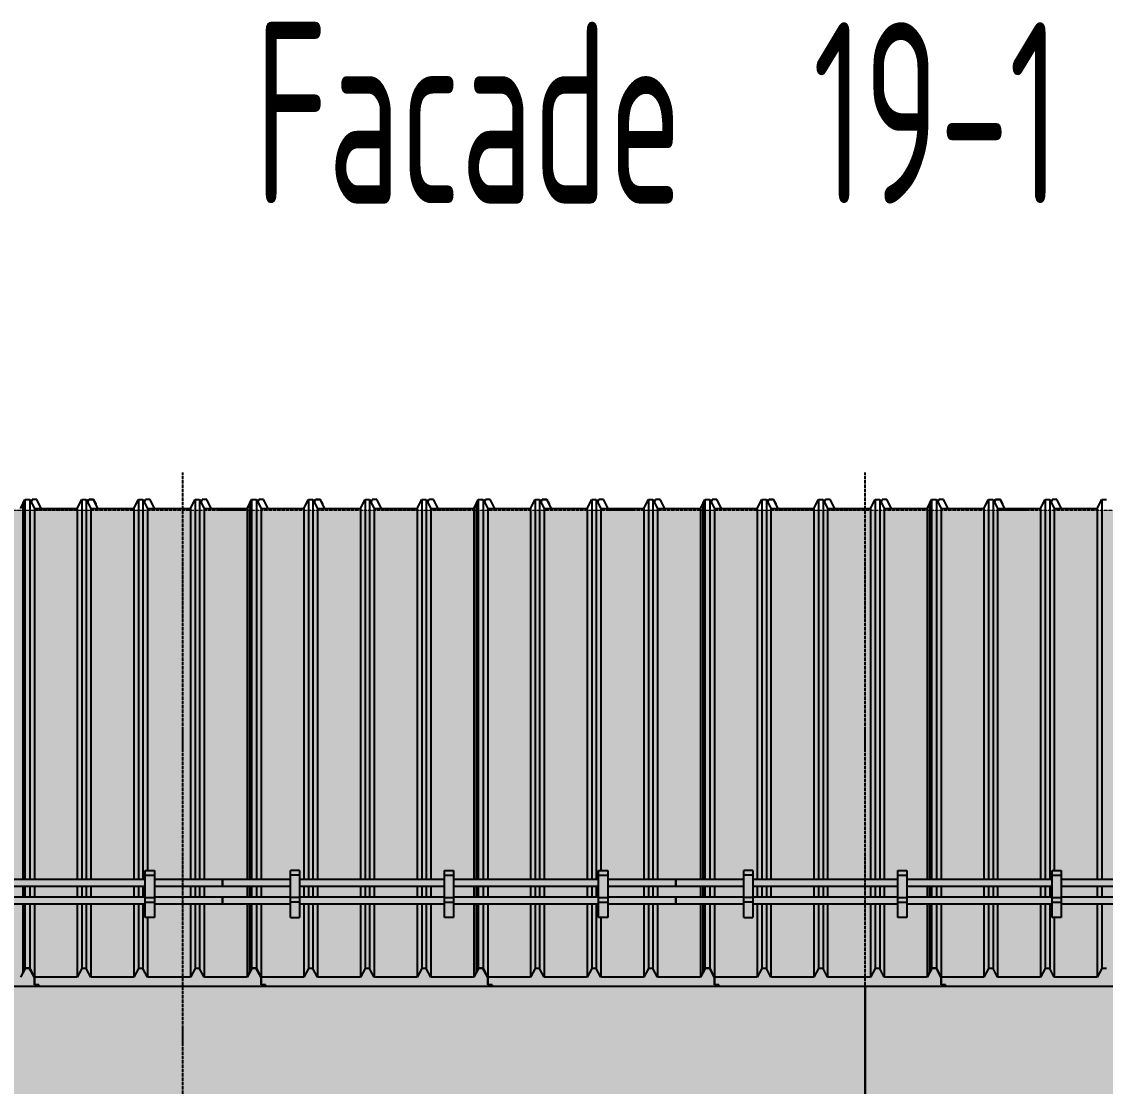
# Model space of a CAD drawing. Header units: millimetres. Extents: x 2162 to 93478, y -2737 to 52379.
# Drawn here: x 29665 to 34445, y 34165 to 38863 of the extents above; entities that cross this region are included whole.
import ezdxf

# ---------------------------------------------------------------- set-up
doc = ezdxf.new("R2010")
doc.units = ezdxf.units.MM
doc.linetypes.add('Штрихпунктир 15 х 2 х 2 мм', pattern=[19, 15, -2, 0, -2])
doc.linetypes.add('Штрихпунктирная', pattern=[30, 25, -2.25, 0.5, -2.25])
doc.layers.add('Axes', color=40, linetype='Штрихпунктирная')
doc.layers.add('Level', color=7, linetype='Continuous', lineweight=9)
doc.layers.add('Text', color=219, linetype='Continuous', lineweight=20)
doc.styles.add('стиль1', font='cs_gost2304.shx', dxfattribs={"width": 0.8})

msp = doc.modelspace()

# ---------------------------------------------------------------- hatches: boundary and pattern name
at = {"true_color": 0x61993b}
h = msp.add_hatch(color=85, dxfattribs=at)
h.dxf.hatch_style = 1
h.paths.add_polyline_path([(48769.5, 36707.7), (8890.8, 36707.7), (8890.8, 34609.3), (48769.5, 34609.3)])
at = {"true_color": 0xecece7}
h = msp.add_hatch(color=254, dxfattribs=at)
h.dxf.hatch_style = 1
h.paths.add_polyline_path([(30375.5, 34607.7), (28705.5, 34607.7), (28705.5, 34246.8), (28705.5, 34207.7), (28335.5, 34207.7), (28335.5, 33667.6), (28420.5, 33667.6), (28420.5, 33667.7), (29320.5, 33667.7), (30375.5, 33667.6)])
h.paths.add_polyline_path([(30375.5, 33667.6), (29320.5, 33667.6), (29320.5, 32467.6), (30375.5, 32467.6)])
h.paths.add_polyline_path([(30988.2, 33667.6), (30375.5, 33667.6), (30375.5, 32467.6), (30658.4, 32467.6), (30658.4, 32567.7), (30660.2, 32567.7), (30665.2, 32572.7, -0.414214), (30663.4, 32574.5), (30663.4, 32577.7), (30713.4, 32577.7), (30713.4, 32527.7), (30712.8, 32467.6), (30988.2, 32467.6)])
h.paths.add_polyline_path([(30988.2, 32467.6), (30708.4, 32467.6), (30708.4, 31977.7), (30709, 31953.9, 0.416307), (30710.2, 31952.7), (30708.4, 31952.7), (30708.4, 31527.7), (30712.4, 31527.7), (30712.4, 31427.7), (30988.2, 31427.7)])
h.paths.add_polyline_path([(30375.5, 32467.6), (29320.5, 32467.6), (28420.5, 32467.6), (28335.5, 32467.6), (28335.5, 31427.7), (30375.5, 31427.7)])
h.paths.add_polyline_path([(30658.4, 32467.6), (30375.5, 32467.6), (30375.5, 31427.7), (30658.4, 31427.7)])
h.paths.add_polyline_path([(30658.4, 31427.7), (30375.5, 31427.7), (30375.5, 31267.7), (30756.8, 31267.7, 0.310096), (30761.6, 31274.7), (30761.6, 31282.7), (30708.4, 31282.7), (30708.4, 31277.7), (30705.2, 31277.7), (30703.4, 31277.7), (30697.9, 31277.7), (30660.2, 31277.7), (30658.4, 31277.7)])
h.paths.add_polyline_path([(30375.5, 31427.7), (28335.5, 31427.7), (28335.5, 31267.7), (30375.5, 31267.7)])
h.paths.add_polyline_path([(28420.5, 33667.6), (28335.5, 33667.6), (28335.5, 32467.6), (28420.5, 32467.6)])
h = msp.add_hatch(color=254, dxfattribs=at)
h.dxf.hatch_style = 1
h.paths.add_polyline_path([(32045.4, 33970), (31053.8, 33759.2), (31068.2, 33759.2), (31068.2, 33667.6), (32934.4, 33667.6), (32934.4, 33750.1), (33014.4, 33750.1), (33014.4, 33667.6), (33385.5, 33667.6), (33385.5, 34607.7), (30375.5, 34607.7), (30375.5, 33667.6), (30988.2, 33667.6), (30988.2, 33745.3), (30905.4, 33727.7), (30904.2, 33733.5), (30897.4, 33765.3), (30888.6, 33806.9), (32028.6, 34049.2), (32037.4, 34007.6), (32044.2, 33975.9), (32045.4, 33970), (32046.8, 33976.3), (32053.6, 34008.3), (32058.3, 34030.3), (32058.3, 34030.7), (32062.3, 34049.2), (33202.3, 33806.9), (33198.3, 33788.4), (33198.3, 33788), (33193.6, 33766), (33186.8, 33734), (33185.4, 33727.7)], flags=17)
h.paths.add_polyline_path([(33385.5, 33667.6), (33014.4, 33667.6), (33014.4, 32467.6), (33220.4, 32467.6), (33220.4, 32527.7), (33215.4, 32527.7), (33215.4, 32577.7), (33265.4, 32577.7), (33265.4, 32572.7), (33225.9, 32572.7, 0.387795), (33220.4, 32567.7), (33223.6, 32567.7), (33225.4, 32567.7), (33230.9, 32567.7), (33268.6, 32567.7), (33270.4, 32567.7), (33270.4, 32467.6), (33385.5, 32467.6)], flags=16)
h.paths.add_polyline_path([(32934.4, 33667.6), (31068.2, 33667.6), (31068.2, 32467.6), (31260.5, 32467.6), (31260.5, 33582.7), (32690.5, 33582.7), (32690.5, 32467.6), (32934.4, 32467.6)], flags=17)
h.paths.add_polyline_path([(31260.5, 32467.6), (31068.2, 32467.6), (31068.2, 31427.7), (31260.5, 31427.7)], flags=17)
h.paths.add_polyline_path([(32934.4, 32467.6), (32690.5, 32467.6), (32690.5, 31427.7), (32934.4, 31427.7)], flags=17)
h.paths.add_polyline_path([(33220.4, 31952.7), (33217.4, 31952.7), (33217.4, 31953.9, 1), (33219.8, 31953.9), (33219.8, 31952.7), (33220.4, 31952.7), (33220.4, 31527.7), (33220.4, 31427.7), (33385.5, 31427.7), (33385.5, 32467.6), (34440.5, 32467.6), (34440.5, 33667.6), (33385.5, 33667.6), (33385.5, 34607.7), (30375.5, 34607.7), (30375.5, 33667.6), (30988.2, 33667.6), (30988.2, 33745.3), (30905.4, 33727.7), (30904.2, 33733.5), (30897.4, 33765.3), (30888.6, 33806.9), (32028.6, 34049.2), (32037.4, 34007.6), (32044.2, 33975.9), (32045.4, 33970), (32046.8, 33976.3), (32053.6, 34008.3), (32058.3, 34030.3), (32058.3, 34030.7), (32062.3, 34049.2), (33202.3, 33806.9), (33198.3, 33788.4), (33198.3, 33788), (33193.6, 33766), (33186.8, 33734), (33185.4, 33727.7), (32045.4, 33970), (31053.8, 33759.2), (31068.2, 33759.2), (31068.2, 33667.6), (32934.4, 33667.6), (32934.4, 31427.7), (33216.4, 31427.7), (33216.4, 31527.7), (33220.4, 31527.7)])
h.paths.add_polyline_path([(33195.4, 31975.9), (33195.4, 31977.7), (33220.4, 31977.7), (33220.4, 32527.7), (33215.4, 32527.7), (33215.4, 32577.7), (33265.4, 32577.7), (33265.4, 32572.7), (33225.9, 32572.7, 0.414214), (33220.4, 32567.2), (33220.4, 32529.5), (33220.4, 31977.7), (33196.6, 31977.1, 0.414214)], flags=16)
h.paths.add_polyline_path([(33385.5, 31427.7), (33270.4, 31427.7), (33270.4, 31277.7), (33268.6, 31277.7), (33230.9, 31277.7), (33225.4, 31277.7), (33223.6, 31277.7), (33220.4, 31277.7), (33220.4, 31282.7), (33168.4, 31282.7), (33168.4, 31270.6, 0.158626), (33172, 31267.7), (33385.5, 31267.7)])
h = msp.add_hatch(color=254, dxfattribs=at)
h.dxf.hatch_style = 1
h.paths.add_polyline_path([(33385.5, 33667.6), (33014.4, 33667.6), (33014.4, 32467.6), (33220.4, 32467.6), (33220.4, 32527.7), (33215.4, 32527.7), (33215.4, 32577.7), (33265.4, 32577.7), (33265.4, 32567.7), (33268.6, 32567.7), (33270.4, 32567.7), (33270.4, 32467.6), (33385.5, 32467.6)])
h.paths.add_polyline_path([(32045.4, 33970), (31068.2, 33762.3), (31068.2, 33667.6), (32934.4, 33667.6), (32934.4, 33750.1), (33014.4, 33750.1), (33014.4, 33667.6), (33385.5, 33667.6), (33385.5, 34607.7), (30375.5, 34607.7), (30375.5, 33667.6), (30988.2, 33667.6), (30988.2, 33745.3), (30905.4, 33727.7), (30904.2, 33733.5), (30897.4, 33765.3), (30888.6, 33806.9), (32028.6, 34049.2), (32037.4, 34007.6), (32045.4, 33970), (33185.4, 33727.7), (33186.8, 33734), (33193.6, 33766), (32053.6, 34008.3), (32058.3, 34030.3), (32058.3, 34030.7), (32062.3, 34049.2), (33202.3, 33806.9), (33198.3, 33788.4), (33198.3, 33788), (33193.6, 33766), (33186.8, 33734), (33185.4, 33727.7)])
h = msp.add_hatch(color=254, dxfattribs=at)
h.dxf.hatch_style = 1
h.paths.add_polyline_path([(39405.5, 34607.7), (36395.5, 34607.7), (36395.5, 33667.6), (37450.5, 33667.6), (37450.5, 33667.7), (38350.5, 33667.7), (39405.5, 33667.6)])
h.paths.add_polyline_path([(36395.5, 34607.7), (33385.5, 34607.7), (33385.5, 33667.6), (34440.5, 33667.6), (34440.5, 33667.7), (35340.5, 33667.7), (36395.5, 33667.6)])
h.paths.add_polyline_path([(42415.5, 34607.7), (39405.5, 34607.7), (39405.5, 33667.6), (40460.1, 33667.6), (40460.1, 33667.7), (41360.1, 33667.7), (42415.5, 33667.6)])
h.paths.add_polyline_path([(40460.1, 33667.6), (39405.5, 33667.6), (39405.5, 32467.6), (40460.1, 32467.6)])
h.paths.add_polyline_path([(42415.5, 33667.6), (41360.1, 33667.6), (41360.1, 32467.6), (42415.5, 32467.6)])
h.paths.add_polyline_path([(42415.5, 32467.6), (41360.1, 32467.6), (40460.1, 32467.6), (39405.5, 32467.6), (39405.5, 31427.7), (42415.5, 31427.7)])
h.paths.add_polyline_path([(39405.5, 32467.6), (38350.5, 32467.6), (37450.5, 32467.6), (36395.5, 32467.6), (36395.5, 31427.7), (39405.5, 31427.7)])
h.paths.add_polyline_path([(39405.5, 31427.7), (36395.5, 31427.7), (36395.5, 31267.7), (39405.5, 31267.7)])
h.paths.add_polyline_path([(42415.5, 31427.7), (39405.5, 31427.7), (39405.5, 31267.7), (42415.5, 31267.7)])
h.paths.add_polyline_path([(37450.5, 33667.6), (36395.5, 33667.6), (36395.5, 32467.6), (37450.5, 32467.6)])
h.paths.add_polyline_path([(39405.5, 33667.6), (38350.5, 33667.6), (38350.5, 32467.6), (39405.5, 32467.6)])
h.paths.add_polyline_path([(36395.5, 33667.6), (35340.5, 33667.6), (35340.5, 32467.6), (36395.5, 32467.6)])
h.paths.add_polyline_path([(34440.5, 33667.6), (33385.5, 33667.6), (33385.5, 32467.6), (34440.5, 32467.6)])
h.paths.add_polyline_path([(36395.5, 32467.6), (35340.5, 32467.6), (34440.5, 32467.6), (33385.5, 32467.6), (33385.5, 31427.7), (36395.5, 31427.7)])
h.paths.add_polyline_path([(36395.5, 31427.7), (33385.5, 31427.7), (33385.5, 31267.7), (36395.5, 31267.7)])
h.paths.add_polyline_path([(45425.5, 32467.6), (44370.1, 32467.6), (43470.1, 32467.6), (42415.5, 32467.6), (42415.5, 31427.7), (45425.5, 31427.7)])
h.paths.add_polyline_path([(43470.1, 33667.6), (42415.5, 33667.6), (42415.5, 32467.6), (43470.1, 32467.6)])
h.paths.add_polyline_path([(45425.5, 34607.7), (42415.5, 34607.7), (42415.5, 33667.6), (43470.1, 33667.6), (43470.1, 33667.7), (44370.1, 33667.7), (45425.5, 33667.6)])
h.paths.add_polyline_path([(45425.5, 33667.6), (44370.1, 33667.6), (44370.1, 32467.6), (45425.5, 32467.6)])
h.paths.add_polyline_path([(45425.5, 31427.7), (42415.5, 31427.7), (42415.5, 31267.7), (45425.5, 31267.7)])

# ---------------------------------------------------------------- linework, layer by layer
for p, q in [((29659.7, 36715), (29669.5, 36734.1)), ((29669.5, 36736.5), (29679, 36755.1)), ((29669.5, 36736.5), (29669.5, 35078.4)), ((29679, 36755.1), (29700.5, 36755.1)), ((29679, 36755.1), (29679, 35078.4)), ((29700.5, 36755.1), (29721, 36715)), ((29700.5, 36755.1), (29700.5, 35078.4)), ((29711.3, 36754.1), (29706.1, 36744.1)), ((29731.3, 36754.1), (29711.3, 36754.1)), ((29721, 36715), (29909.7, 36715)), ((29721, 36715), (29721, 35078.4)), ((29751.3, 36715), (29731.3, 36754.1)), ((29909.7, 36715), (29929.7, 36754.1)), ((29909.7, 36715), (29909.7, 35078.1)), ((29929.7, 36754.1), (29949.7, 36754.1)), ((29929.7, 36754.1), (29929.7, 35078.1)), ((29949.7, 36754.1), (29969.7, 36715)), ((29949.7, 36754.1), (29949.7, 35078.1)), ((29960.5, 36755.1), (29954.9, 36744.1)), ((29955.3, 36743.2), (29961, 36754.3)), ((29961.3, 36754.1), (29955.5, 36742.8)), ((29982, 36755.1), (29960.5, 36755.1)), ((29961, 36754.3), (29981.5, 36754.3)), ((29981.3, 36754.1), (29961.3, 36754.1)), ((29969.7, 36715), (30159.7, 36715)), ((29969.7, 36715), (29969.7, 35078.1)), ((30001.3, 36715), (29981.3, 36754.1)), ((29981.5, 36754.3), (29990.8, 36736.2)), ((29991.5, 36736.5), (29982, 36755.1)), ((29990.8, 36736.2), (29991.5, 36736.5)), ((29991.5, 36736.5), (29991.5, 36734.1)), ((30159.7, 36715), (30179.7, 36754.1)), ((30159.7, 36715), (30159.7, 35078.3)), ((30179.7, 36754.1), (30199.7, 36754.1)), ((30179.7, 36754.1), (30179.7, 35078.3)), ((30199.7, 36754.1), (30219.7, 36715)), ((30199.7, 36754.1), (30199.7, 35078.4)), ((30211.3, 36754.1), (30205.5, 36742.8)), ((30231.3, 36754.1), (30211.3, 36754.1)), ((30219.7, 36715), (30409.7, 36715)), ((30219.7, 36715), (30219.7, 35117.8)), ((30251.3, 36715), (30231.3, 36754.1)), ((30409.7, 36715), (30429.7, 36754.1)), ((30409.7, 36715), (30409.7, 35078.1)), ((30429.7, 36754.1), (30449.7, 36754.1)), ((30429.7, 36754.1), (30429.7, 35078.1)), ((30449.7, 36754.1), (30469.7, 36715)), ((30449.7, 36754.1), (30449.7, 35078.1)), ((30461.3, 36754.1), (30455.5, 36742.8)), ((30481.3, 36754.1), (30461.3, 36754.1)), ((30469.7, 36715), (30659.7, 36715)), ((30469.7, 36715), (30469.7, 35078.1)), ((30501.3, 36715), (30481.3, 36754.1)), ((30659.7, 36715), (30669.5, 36734.1)), ((30659.7, 36715), (30659.7, 35078.1)), ((30669.5, 36736.5), (30679, 36755.1)), ((30669.5, 36736.5), (30669.5, 35078.1)), ((30679, 36755.1), (30700.5, 36755.1)), ((30679, 36755.1), (30679, 35078.1)), ((30700.5, 36755.1), (30721, 36715)), ((30700.5, 36755.1), (30700.5, 35078.1)), ((30711.3, 36754.1), (30706.1, 36744.1)), ((30731.3, 36754.1), (30711.3, 36754.1)), ((30721, 36715), (30909.7, 36715)), ((30721, 36715), (30721, 35078.1)), ((30751.3, 36715), (30731.3, 36754.1)), ((30909.7, 36715), (30929.7, 36754.1)), ((30909.7, 36715), (30909.7, 35078.4)), ((30929.7, 36754.1), (30949.7, 36754.1)), ((30929.7, 36754.1), (30929.7, 35078.4)), ((30949.7, 36754.1), (30969.7, 36715)), ((30949.7, 36754.1), (30949.7, 35078.4)), ((30960.5, 36755.1), (30954.9, 36744.1)), ((30955.3, 36743.2), (30961, 36754.3)), ((30961.3, 36754.1), (30955.5, 36742.8)), ((30982, 36755.1), (30960.5, 36755.1)), ((30961, 36754.3), (30981.5, 36754.3)), ((30981.3, 36754.1), (30961.3, 36754.1)), ((30969.7, 36715), (31159.7, 36715)), ((30969.7, 36715), (30969.7, 35078.4)), ((31001.3, 36715), (30981.3, 36754.1)), ((30981.5, 36754.3), (30990.8, 36736.2)), ((30991.5, 36736.5), (30982, 36755.1)), ((30990.8, 36736.2), (30991.5, 36736.5)), ((30991.5, 36736.5), (30991.5, 36734.1)), ((31159.7, 36715), (31179.7, 36754.1)), ((31159.7, 36715), (31159.7, 35078.1)), ((31179.7, 36754.1), (31199.7, 36754.1)), ((31179.7, 36754.1), (31179.7, 35078.1)), ((31199.7, 36754.1), (31219.7, 36715)), ((31199.7, 36754.1), (31199.7, 35078.1)), ((31211.3, 36754.1), (31205.5, 36742.8)), ((31231.3, 36754.1), (31211.3, 36754.1)), ((31219.7, 36715), (31409.7, 36715)), ((31219.7, 36715), (31219.7, 35078.1)), ((31251.3, 36715), (31231.3, 36754.1)), ((31409.7, 36715), (31429.7, 36754.1)), ((31409.7, 36715), (31409.7, 35078.3)), ((31429.7, 36754.1), (31449.7, 36754.1)), ((31429.7, 36754.1), (31429.7, 35078.3)), ((31449.7, 36754.1), (31469.7, 36715)), ((31449.7, 36754.1), (31449.7, 35078.3)), ((31461.3, 36754.1), (31455.5, 36742.8)), ((31481.3, 36754.1), (31461.3, 36754.1)), ((31469.7, 36715), (31659.7, 36715)), ((31469.7, 36715), (31469.7, 35078.3)), ((31501.3, 36715), (31481.3, 36754.1)), ((31659.7, 36715), (31669.5, 36734.1)), ((31659.7, 36715), (31659.7, 35078.4)), ((31669.5, 36736.5), (31679, 36755.1)), ((31669.5, 36736.5), (31669.5, 35078.4)), ((31679, 36755.1), (31700.5, 36755.1)), ((31679, 36755.1), (31679, 35078.4)), ((31700.5, 36755.1), (31721, 36715)), ((31700.5, 36755.1), (31700.5, 35078.4)), ((31711.3, 36754.1), (31706.1, 36744.1)), ((31731.3, 36754.1), (31711.3, 36754.1)), ((31721, 36715), (31909.7, 36715)), ((31721, 36715), (31721, 35078.4)), ((31751.3, 36715), (31731.3, 36754.1)), ((31909.7, 36715), (31929.7, 36754.1)), ((31909.7, 36715), (31909.7, 35078.1)), ((31929.7, 36754.1), (31949.7, 36754.1)), ((31929.7, 36754.1), (31929.7, 35078.1)), ((31949.7, 36754.1), (31969.7, 36715)), ((31949.7, 36754.1), (31949.7, 35078.1)), ((31960.5, 36755.1), (31954.9, 36744.1)), ((31955.3, 36743.2), (31961, 36754.3)), ((31961.3, 36754.1), (31955.5, 36742.8)), ((31982, 36755.1), (31960.5, 36755.1)), ((31961, 36754.3), (31981.5, 36754.3)), ((31981.3, 36754.1), (31961.3, 36754.1)), ((31969.7, 36715), (32159.7, 36715)), ((31969.7, 36715), (31969.7, 35078.1)), ((32001.3, 36715), (31981.3, 36754.1)), ((31981.5, 36754.3), (31990.8, 36736.2)), ((31991.5, 36736.5), (31982, 36755.1)), ((31990.8, 36736.2), (31991.5, 36736.5)), ((31991.5, 36736.5), (31991.5, 36734.1)), ((32159.7, 36715), (32179.7, 36754.1)), ((32159.7, 36715), (32159.7, 35078.3)), ((32179.7, 36754.1), (32199.7, 36754.1)), ((32179.7, 36754.1), (32179.7, 35078.3)), ((32199.7, 36754.1), (32219.7, 36715)), ((32199.7, 36754.1), (32199.7, 35078.4)), ((32211.3, 36754.1), (32205.5, 36742.8)), ((32231.3, 36754.1), (32211.3, 36754.1)), ((32219.7, 36715), (32409.7, 36715)), ((32219.7, 36715), (32219.7, 35117.8)), ((32251.3, 36715), (32231.3, 36754.1)), ((32409.7, 36715), (32429.7, 36754.1)), ((32409.7, 36715), (32409.7, 35078.1)), ((32429.7, 36754.1), (32449.7, 36754.1)), ((32429.7, 36754.1), (32429.7, 35078.1)), ((32449.7, 36754.1), (32469.7, 36715)), ((32449.7, 36754.1), (32449.7, 35078.1)), ((32461.3, 36754.1), (32455.5, 36742.8)), ((32481.3, 36754.1), (32461.3, 36754.1)), ((32469.7, 36715), (32659.7, 36715)), ((32469.7, 36715), (32469.7, 35078.1)), ((32501.3, 36715), (32481.3, 36754.1)), ((32659.7, 36715), (32669.5, 36734.1)), ((32659.7, 36715), (32659.7, 35078.1)), ((32669.5, 36736.5), (32679, 36755.1)), ((32669.5, 36736.5), (32669.5, 35078.1)), ((32679, 36755.1), (32700.5, 36755.1)), ((32679, 36755.1), (32679, 35078.1)), ((32700.5, 36755.1), (32721, 36715)), ((32700.5, 36755.1), (32700.5, 35078.1)), ((32711.3, 36754.1), (32706.1, 36744.1)), ((32731.3, 36754.1), (32711.3, 36754.1)), ((32721, 36715), (32909.7, 36715)), ((32721, 36715), (32721, 35078.1)), ((32751.3, 36715), (32731.3, 36754.1)), ((32909.7, 36715), (32929.7, 36754.1)), ((32909.7, 36715), (32909.7, 35078.4)), ((32929.7, 36754.1), (32949.7, 36754.1)), ((32929.7, 36754.1), (32929.7, 35078.4)), ((32949.7, 36754.1), (32969.7, 36715)), ((32949.7, 36754.1), (32949.7, 35078.4)), ((32960.5, 36755.1), (32954.9, 36744.1)), ((32955.3, 36743.2), (32961, 36754.3)), ((32961.3, 36754.1), (32955.5, 36742.8)), ((32982, 36755.1), (32960.5, 36755.1)), ((32961, 36754.3), (32981.5, 36754.3)), ((32981.3, 36754.1), (32961.3, 36754.1)), ((32969.7, 36715), (33159.7, 36715)), ((32969.7, 36715), (32969.7, 35078.4)), ((33001.3, 36715), (32981.3, 36754.1)), ((32981.5, 36754.3), (32990.8, 36736.2)), ((32991.5, 36736.5), (32982, 36755.1)), ((32990.8, 36736.2), (32991.5, 36736.5)), ((32991.5, 36736.5), (32991.5, 36734.1)), ((33159.7, 36715), (33179.7, 36754.1)), ((33159.7, 36715), (33159.7, 35078.1)), ((33179.7, 36754.1), (33199.7, 36754.1)), ((33179.7, 36754.1), (33179.7, 35078.1)), ((33199.7, 36754.1), (33219.7, 36715)), ((33199.7, 36754.1), (33199.7, 35078.1)), ((33211.3, 36754.1), (33205.5, 36742.8)), ((33231.3, 36754.1), (33211.3, 36754.1)), ((33219.7, 36715), (33409.7, 36715)), ((33219.7, 36715), (33219.7, 35078.1)), ((33251.3, 36715), (33231.3, 36754.1)), ((33409.7, 36715), (33429.7, 36754.1)), ((33409.7, 36715), (33409.7, 35078.3)), ((33429.7, 36754.1), (33449.7, 36754.1)), ((33429.7, 36754.1), (33429.7, 35078.3)), ((33449.7, 36754.1), (33469.7, 36715)), ((33449.7, 36754.1), (33449.7, 35078.3)), ((33461.3, 36754.1), (33455.5, 36742.8)), ((33481.3, 36754.1), (33461.3, 36754.1)), ((33469.7, 36715), (33659.7, 36715)), ((33469.7, 36715), (33469.7, 35078.3)), ((33501.3, 36715), (33481.3, 36754.1)), ((33659.7, 36715), (33669.5, 36734.1)), ((33659.7, 36715), (33659.7, 35078.4)), ((33669.5, 36736.5), (33679, 36755.1)), ((33669.5, 36736.5), (33669.5, 35078.4)), ((33679, 36755.1), (33700.5, 36755.1)), ((33679, 36755.1), (33679, 35078.4)), ((33700.5, 36755.1), (33721, 36715)), ((33700.5, 36755.1), (33700.5, 35078.4)), ((33711.3, 36754.1), (33706.1, 36744.1)), ((33731.3, 36754.1), (33711.3, 36754.1)), ((33721, 36715), (33909.7, 36715)), ((33721, 36715), (33721, 35078.4)), ((33751.3, 36715), (33731.3, 36754.1)), ((33909.7, 36715), (33929.7, 36754.1)), ((33909.7, 36715), (33909.7, 35078.1)), ((33929.7, 36754.1), (33949.7, 36754.1)), ((33929.7, 36754.1), (33929.7, 35078.1)), ((33949.7, 36754.1), (33969.7, 36715)), ((33949.7, 36754.1), (33949.7, 35078.1)), ((33960.5, 36755.1), (33954.9, 36744.1)), ((33955.3, 36743.2), (33961, 36754.3)), ((33961.3, 36754.1), (33955.5, 36742.8)), ((33982, 36755.1), (33960.5, 36755.1)), ((33961, 36754.3), (33981.5, 36754.3)), ((33981.3, 36754.1), (33961.3, 36754.1)), ((33969.7, 36715), (34159.7, 36715)), ((33969.7, 36715), (33969.7, 35078.1)), ((34001.3, 36715), (33981.3, 36754.1)), ((33981.5, 36754.3), (33990.8, 36736.2)), ((33991.5, 36736.5), (33982, 36755.1)), ((33990.8, 36736.2), (33991.5, 36736.5)), ((33991.5, 36736.5), (33991.5, 36734.1)), ((34159.7, 36715), (34179.7, 36754.1)), ((34159.7, 36715), (34159.7, 35078.3)), ((34179.7, 36754.1), (34199.7, 36754.1)), ((34179.7, 36754.1), (34179.7, 35078.3)), ((34199.7, 36754.1), (34219.7, 36715)), ((34199.7, 36754.1), (34199.7, 35078.4)), ((34211.3, 36754.1), (34205.5, 36742.8)), ((34231.3, 36754.1), (34211.3, 36754.1)), ((34219.7, 36715), (34409.7, 36715)), ((34219.7, 36715), (34219.7, 35117.8)), ((34251.3, 36715), (34231.3, 36754.1)), ((34409.7, 36715), (34429.7, 36754.1)), ((34409.7, 36715), (34409.7, 35078.1)), ((34429.7, 36754.1), (34449.7, 36754.1)), ((34429.7, 36754.1), (34429.7, 35078.1)), ((30210, 35097), (30250, 35097)), ((30890, 35097), (30850, 35097)), ((31530, 35097), (31570, 35097)), ((32210, 35097), (32250, 35097)), ((32890, 35097), (32850, 35097)), ((33530, 35097), (33570, 35097)), ((34210, 35097), (34250, 35097)), ((29669.5, 35048.5), (29669.5, 35000.1)), ((29679, 35048.5), (29679, 35000.1)), ((29700.5, 35048.5), (29700.5, 35000.1)), ((29721, 35048.6), (29721, 35000.1)), ((29909.7, 35048.4), (29909.7, 34999.8)), ((29929.7, 35048.4), (29929.7, 34999.8)), ((29949.7, 35048.4), (29949.7, 34999.8)), ((29969.7, 35048.4), (29969.7, 34999.8)), ((30159.7, 35048.4), (30159.7, 35000.1)), ((30179.7, 35048.4), (30179.7, 35000.1)), ((30199.7, 35048.4), (30199.7, 35000.1)), ((30409.7, 35048.4), (30409.7, 34999.8)), ((30429.7, 35048.4), (30429.7, 34999.8)), ((30449.7, 35048.4), (30449.7, 34999.8)), ((30469.7, 35048.4), (30469.7, 34999.8)), ((30550, 35078.4), (30550, 35078.4)), ((30550, 35078.4), (30550, 35078.4)), ((30659.7, 35048.4), (30659.7, 34999.8)), ((30669.5, 35048.4), (30669.5, 34999.8)), ((30679, 35048.4), (30679, 34999.8)), ((30700.5, 35048.4), (30700.5, 34999.8)), ((30721, 35048.4), (30721, 34999.8)), ((30909.7, 35048.4), (30909.7, 35000.1)), ((30929.7, 35048.4), (30929.7, 35000.1)), ((30949.7, 35048.5), (30949.7, 35000.1)), ((30969.7, 35048.5), (30969.7, 35000.1)), ((31159.7, 35048.4), (31159.7, 34999.8)), ((31179.7, 35048.4), (31179.7, 34999.8)), ((31199.7, 35048.4), (31199.7, 34999.8)), ((31219.7, 35048.4), (31219.7, 34999.8)), ((31409.7, 35048.4), (31409.7, 35000.1)), ((31429.7, 35048.4), (31429.7, 35000.1)), ((31449.7, 35048.4), (31449.7, 35000.1)), ((31469.7, 35048.4), (31469.7, 35000.1)), ((31659.7, 35048.5), (31659.7, 35000.1)), ((31669.5, 35048.5), (31669.5, 35000.1)), ((31679, 35048.5), (31679, 35000.1)), ((31700.5, 35048.5), (31700.5, 35000.1)), ((31721, 35048.6), (31721, 35000.1)), ((31909.7, 35048.4), (31909.7, 34999.8)), ((31929.7, 35048.4), (31929.7, 34999.8)), ((31949.7, 35048.4), (31949.7, 34999.8)), ((31969.7, 35048.4), (31969.7, 34999.8)), ((32159.7, 35048.4), (32159.7, 35000.1)), ((32179.7, 35048.4), (32179.7, 35000.1)), ((32199.7, 35048.4), (32199.7, 35000.1)), ((32409.7, 35048.4), (32409.7, 34999.8)), ((32429.7, 35048.4), (32429.7, 34999.8)), ((32449.7, 35048.4), (32449.7, 34999.8)), ((32469.7, 35048.4), (32469.7, 34999.8)), ((32550, 35078.4), (32550, 35078.4)), ((32550, 35078.4), (32550, 35078.4)), ((32659.7, 35048.4), (32659.7, 34999.8)), ((32669.5, 35048.4), (32669.5, 34999.8)), ((32679, 35048.4), (32679, 34999.8)), ((32700.5, 35048.4), (32700.5, 34999.8)), ((32721, 35048.4), (32721, 34999.8)), ((32909.7, 35048.4), (32909.7, 35000.1)), ((32929.7, 35048.4), (32929.7, 35000.1)), ((32949.7, 35048.5), (32949.7, 35000.1)), ((32969.7, 35048.5), (32969.7, 35000.1)), ((33159.7, 35048.4), (33159.7, 34999.8)), ((33179.7, 35048.4), (33179.7, 34999.8)), ((33199.7, 35048.4), (33199.7, 34999.8)), ((33219.7, 35048.4), (33219.7, 34999.8)), ((33409.7, 35048.4), (33409.7, 35000.1)), ((33429.7, 35048.4), (33429.7, 35000.1)), ((33449.7, 35048.4), (33449.7, 35000.1)), ((33469.7, 35048.4), (33469.7, 35000.1)), ((33659.7, 35048.5), (33659.7, 35000.1)), ((33669.5, 35048.5), (33669.5, 35000.1)), ((33679, 35048.5), (33679, 35000.1)), ((33700.5, 35048.5), (33700.5, 35000.1)), ((33721, 35048.6), (33721, 35000.1)), ((33909.7, 35048.4), (33909.7, 34999.8)), ((33929.7, 35048.4), (33929.7, 34999.8)), ((33949.7, 35048.4), (33949.7, 34999.8)), ((33969.7, 35048.4), (33969.7, 34999.8)), ((34159.7, 35048.4), (34159.7, 35000.1)), ((34179.7, 35048.4), (34179.7, 35000.1)), ((34199.7, 35048.4), (34199.7, 35000.1)), ((34409.7, 35048.4), (34409.7, 34999.8)), ((34429.7, 35048.4), (34429.7, 34999.8)), ((30210, 34999.2), (30250, 34999.2)), ((30550, 35000.1), (30550, 35000.1)), ((30550, 35000.1), (30550, 35000.1)), ((30890, 34999.2), (30850, 34999.2)), ((31530, 34999.2), (31570, 34999.2)), ((32210, 34999.2), (32250, 34999.2)), ((32550, 35000.1), (32550, 35000.1)), ((32550, 35000.1), (32550, 35000.1)), ((32890, 34999.2), (32850, 34999.2)), ((33530, 34999.2), (33570, 34999.2)), ((34210, 34999.2), (34250, 34999.2)), ((29669.5, 34970.3), (29669.5, 34668.4)), ((29679, 34970.3), (29679, 34686.9)), ((29700.5, 34970.3), (29700.5, 34686.9)), ((29721, 34970.3), (29721, 34646.8)), ((29909.7, 34970.2), (29909.7, 34646.8)), ((29929.7, 34970.2), (29929.7, 34685.9)), ((29949.7, 34970.2), (29949.7, 34685.9)), ((29969.7, 34970.2), (29969.7, 34646.8)), ((30159.7, 34970.2), (30159.7, 34646.8)), ((30179.7, 34970.2), (30179.7, 34685.9)), ((30199.7, 34970.2), (30199.7, 34685.9)), ((30210, 34978.4), (30250, 34978.4)), ((30409.7, 34970.2), (30409.7, 34646.8)), ((30429.7, 34970.2), (30429.7, 34685.9)), ((30449.7, 34970.2), (30449.7, 34685.9)), ((30469.7, 34970.2), (30469.7, 34646.8)), ((30659.7, 34970.2), (30659.7, 34646.8)), ((30669.5, 34970.2), (30669.5, 34668.4)), ((30679, 34970.2), (30679, 34686.9)), ((30700.5, 34970.2), (30700.5, 34686.9)), ((30721, 34970.2), (30721, 34646.8)), ((30890, 34978.4), (30850, 34978.4)), ((30909.7, 34970.2), (30909.7, 34646.8)), ((30929.7, 34970.2), (30929.7, 34685.9)), ((30949.7, 34970.2), (30949.7, 34685.9)), ((30969.7, 34970.2), (30969.7, 34646.8)), ((31159.7, 34970.2), (31159.7, 34646.8)), ((31179.7, 34970.2), (31179.7, 34685.9)), ((31199.7, 34970.2), (31199.7, 34685.9)), ((31219.7, 34970.2), (31219.7, 34646.8)), ((31409.7, 34970.2), (31409.7, 34646.8)), ((31429.7, 34970.2), (31429.7, 34685.9)), ((31449.7, 34970.2), (31449.7, 34685.9)), ((31469.7, 34970.2), (31469.7, 34646.8)), ((31530, 34978.4), (31570, 34978.4)), ((31659.7, 34970.3), (31659.7, 34646.8)), ((31669.5, 34970.3), (31669.5, 34668.4)), ((31679, 34970.3), (31679, 34686.9)), ((31700.5, 34970.3), (31700.5, 34686.9)), ((31721, 34970.3), (31721, 34646.8)), ((31909.7, 34970.2), (31909.7, 34646.8)), ((31929.7, 34970.2), (31929.7, 34685.9)), ((31949.7, 34970.2), (31949.7, 34685.9)), ((31969.7, 34970.2), (31969.7, 34646.8)), ((32159.7, 34970.2), (32159.7, 34646.8)), ((32179.7, 34970.2), (32179.7, 34685.9)), ((32199.7, 34970.2), (32199.7, 34685.9)), ((32210, 34978.4), (32250, 34978.4)), ((32409.7, 34970.2), (32409.7, 34646.8)), ((32429.7, 34970.2), (32429.7, 34685.9)), ((32449.7, 34970.2), (32449.7, 34685.9)), ((32469.7, 34970.2), (32469.7, 34646.8)), ((32659.7, 34970.2), (32659.7, 34646.8)), ((32669.5, 34970.2), (32669.5, 34668.4)), ((32679, 34970.2), (32679, 34686.9)), ((32700.5, 34970.2), (32700.5, 34686.9)), ((32721, 34970.2), (32721, 34646.8)), ((32890, 34978.4), (32850, 34978.4)), ((32909.7, 34970.2), (32909.7, 34646.8)), ((32929.7, 34970.2), (32929.7, 34685.9)), ((32949.7, 34970.2), (32949.7, 34685.9)), ((32969.7, 34970.2), (32969.7, 34646.8)), ((33159.7, 34970.2), (33159.7, 34646.8)), ((33179.7, 34970.2), (33179.7, 34685.9)), ((33199.7, 34970.2), (33199.7, 34685.9)), ((33219.7, 34970.2), (33219.7, 34646.8)), ((33409.7, 34970.2), (33409.7, 34646.8)), ((33429.7, 34970.2), (33429.7, 34685.9)), ((33449.7, 34970.2), (33449.7, 34685.9)), ((33469.7, 34970.2), (33469.7, 34646.8)), ((33530, 34978.4), (33570, 34978.4)), ((33659.7, 34970.3), (33659.7, 34646.8)), ((33669.5, 34970.3), (33669.5, 34668.4)), ((33679, 34970.3), (33679, 34686.9)), ((33700.5, 34970.3), (33700.5, 34686.9)), ((33721, 34970.3), (33721, 34646.8)), ((33909.7, 34970.2), (33909.7, 34646.8)), ((33929.7, 34970.2), (33929.7, 34685.9)), ((33949.7, 34970.2), (33949.7, 34685.9)), ((33969.7, 34970.2), (33969.7, 34646.8)), ((34159.7, 34970.2), (34159.7, 34646.8)), ((34179.7, 34970.2), (34179.7, 34685.9)), ((34199.7, 34970.2), (34199.7, 34685.9)), ((34210, 34978.4), (34250, 34978.4)), ((34409.7, 34970.2), (34409.7, 34646.8)), ((34429.7, 34970.2), (34429.7, 34685.9)), ((30219.7, 34909.9), (30219.7, 34646.8)), ((32219.7, 34909.9), (32219.7, 34646.8)), ((34219.7, 34909.9), (34219.7, 34646.8)), ((29679.7, 34685.9), (29659.7, 34646.8)), ((29679, 34686.9), (29669.5, 34668.4)), ((29669.5, 34668.4), (29670.2, 34668)), ((29670.2, 34668), (29679.5, 34686.1)), ((29700.5, 34686.9), (29679, 34686.9)), ((29679.5, 34686.1), (29700, 34686.1)), ((29699.7, 34685.9), (29679.7, 34685.9)), ((29720.5, 34645.3), (29699.7, 34685.9)), ((29700, 34686.1), (29720.5, 34646)), ((29721, 34646.8), (29700.5, 34686.9)), ((29929.7, 34685.9), (29909.7, 34646.8)), ((29949.7, 34685.9), (29929.7, 34685.9)), ((29969.7, 34646.8), (29949.7, 34685.9)), ((30179.7, 34685.9), (30159.7, 34646.8)), ((30199.7, 34685.9), (30179.7, 34685.9)), ((30219.7, 34646.8), (30199.7, 34685.9)), ((30429.7, 34685.9), (30409.7, 34646.8)), ((30449.7, 34685.9), (30429.7, 34685.9)), ((30469.7, 34646.8), (30449.7, 34685.9)), ((30679.7, 34685.9), (30659.7, 34646.8)), ((30679, 34686.9), (30669.5, 34668.4)), ((30669.5, 34668.4), (30670.2, 34668)), ((30670.2, 34668), (30679.5, 34686.1)), ((30700.5, 34686.9), (30679, 34686.9)), ((30679.5, 34686.1), (30700, 34686.1)), ((30699.7, 34685.9), (30679.7, 34685.9)), ((30720.5, 34645.3), (30699.7, 34685.9)), ((30700, 34686.1), (30720.5, 34646)), ((30721, 34646.8), (30700.5, 34686.9)), ((30929.7, 34685.9), (30909.7, 34646.8)), ((30949.7, 34685.9), (30929.7, 34685.9)), ((30969.7, 34646.8), (30949.7, 34685.9)), ((31179.7, 34685.9), (31159.7, 34646.8)), ((31199.7, 34685.9), (31179.7, 34685.9)), ((31219.7, 34646.8), (31199.7, 34685.9)), ((31429.7, 34685.9), (31409.7, 34646.8)), ((31449.7, 34685.9), (31429.7, 34685.9)), ((31469.7, 34646.8), (31449.7, 34685.9)), ((31679.7, 34685.9), (31659.7, 34646.8)), ((31679, 34686.9), (31669.5, 34668.4)), ((31669.5, 34668.4), (31670.2, 34668)), ((31670.2, 34668), (31679.5, 34686.1)), ((31700.5, 34686.9), (31679, 34686.9)), ((31679.5, 34686.1), (31700, 34686.1)), ((31699.7, 34685.9), (31679.7, 34685.9)), ((31720.5, 34645.3), (31699.7, 34685.9)), ((31700, 34686.1), (31720.5, 34646)), ((31721, 34646.8), (31700.5, 34686.9)), ((31929.7, 34685.9), (31909.7, 34646.8)), ((31949.7, 34685.9), (31929.7, 34685.9)), ((31969.7, 34646.8), (31949.7, 34685.9)), ((32179.7, 34685.9), (32159.7, 34646.8)), ((32199.7, 34685.9), (32179.7, 34685.9)), ((32219.7, 34646.8), (32199.7, 34685.9)), ((32429.7, 34685.9), (32409.7, 34646.8)), ((32449.7, 34685.9), (32429.7, 34685.9)), ((32469.7, 34646.8), (32449.7, 34685.9)), ((32679.7, 34685.9), (32659.7, 34646.8)), ((32679, 34686.9), (32669.5, 34668.4)), ((32669.5, 34668.4), (32670.2, 34668)), ((32670.2, 34668), (32679.5, 34686.1)), ((32700.5, 34686.9), (32679, 34686.9)), ((32679.5, 34686.1), (32700, 34686.1)), ((32699.7, 34685.9), (32679.7, 34685.9)), ((32720.5, 34645.3), (32699.7, 34685.9)), ((32700, 34686.1), (32720.5, 34646)), ((32721, 34646.8), (32700.5, 34686.9)), ((32929.7, 34685.9), (32909.7, 34646.8)), ((32949.7, 34685.9), (32929.7, 34685.9)), ((32969.7, 34646.8), (32949.7, 34685.9)), ((33179.7, 34685.9), (33159.7, 34646.8)), ((33199.7, 34685.9), (33179.7, 34685.9)), ((33219.7, 34646.8), (33199.7, 34685.9)), ((33429.7, 34685.9), (33409.7, 34646.8)), ((33449.7, 34685.9), (33429.7, 34685.9)), ((33469.7, 34646.8), (33449.7, 34685.9)), ((33679.7, 34685.9), (33659.7, 34646.8)), ((33679, 34686.9), (33669.5, 34668.4)), ((33669.5, 34668.4), (33670.2, 34668)), ((33670.2, 34668), (33679.5, 34686.1)), ((33700.5, 34686.9), (33679, 34686.9)), ((33679.5, 34686.1), (33700, 34686.1)), ((33699.7, 34685.9), (33679.7, 34685.9)), ((33720.5, 34645.3), (33699.7, 34685.9)), ((33700, 34686.1), (33720.5, 34646)), ((33721, 34646.8), (33700.5, 34686.9)), ((33929.7, 34685.9), (33909.7, 34646.8)), ((33949.7, 34685.9), (33929.7, 34685.9)), ((33969.7, 34646.8), (33949.7, 34685.9)), ((34179.7, 34685.9), (34159.7, 34646.8)), ((34199.7, 34685.9), (34179.7, 34685.9)), ((34219.7, 34646.8), (34199.7, 34685.9)), ((34429.7, 34685.9), (34409.7, 34646.8)), ((34449.7, 34685.9), (34429.7, 34685.9)), ((29720.5, 34613.5), (29720.5, 34645.3)), ((29720.5, 34645.3), (29720.5, 34614)), ((29720.5, 34614), (29740.5, 34614)), ((29740.5, 34613.5), (29720.5, 34613.5)), ((29909.7, 34646.8), (29721, 34646.8)), ((29740.5, 34607.7), (29740.5, 34613.5)), ((29740.5, 34613.5), (29740.5, 34607.7)), ((30159.7, 34646.8), (29969.7, 34646.8)), ((30409.7, 34646.8), (30219.7, 34646.8)), ((30659.7, 34646.8), (30469.7, 34646.8)), ((30720.5, 34613.5), (30720.5, 34645.3)), ((30720.5, 34645.3), (30720.5, 34614)), ((30720.5, 34614), (30740.5, 34614)), ((30740.5, 34613.5), (30720.5, 34613.5)), ((30909.7, 34646.8), (30721, 34646.8)), ((30740.5, 34607.7), (30740.5, 34613.5)), ((30740.5, 34613.5), (30740.5, 34607.7)), ((31159.7, 34646.8), (30969.7, 34646.8)), ((31409.7, 34646.8), (31219.7, 34646.8)), ((31659.7, 34646.8), (31469.7, 34646.8)), ((31720.5, 34613.5), (31720.5, 34645.3)), ((31720.5, 34645.3), (31720.5, 34614)), ((31720.5, 34614), (31740.5, 34614)), ((31740.5, 34613.5), (31720.5, 34613.5)), ((31909.7, 34646.8), (31721, 34646.8)), ((31740.5, 34607.7), (31740.5, 34613.5)), ((31740.5, 34613.5), (31740.5, 34607.7)), ((32159.7, 34646.8), (31969.7, 34646.8)), ((32409.7, 34646.8), (32219.7, 34646.8)), ((32659.7, 34646.8), (32469.7, 34646.8)), ((32720.5, 34613.5), (32720.5, 34645.3)), ((32720.5, 34645.3), (32720.5, 34614)), ((32720.5, 34614), (32740.5, 34614)), ((32740.5, 34613.5), (32720.5, 34613.5)), ((32909.7, 34646.8), (32721, 34646.8)), ((32740.5, 34607.7), (32740.5, 34613.5)), ((32740.5, 34613.5), (32740.5, 34607.7)), ((33159.7, 34646.8), (32969.7, 34646.8)), ((33409.7, 34646.8), (33219.7, 34646.8)), ((33659.7, 34646.8), (33469.7, 34646.8)), ((33720.5, 34613.5), (33720.5, 34645.3)), ((33720.5, 34645.3), (33720.5, 34614)), ((33720.5, 34614), (33740.5, 34614)), ((33740.5, 34613.5), (33720.5, 34613.5)), ((33909.7, 34646.8), (33721, 34646.8)), ((33740.5, 34607.7), (33740.5, 34613.5)), ((33740.5, 34613.5), (33740.5, 34607.7)), ((34159.7, 34646.8), (33969.7, 34646.8)), ((34409.7, 34646.8), (34219.7, 34646.8)), ((28740.5, 34607.7), (29740.5, 34607.7)), ((29740.5, 34607.7), (30740.5, 34607.7)), ((30740.5, 34607.7), (31740.5, 34607.7)), ((31740.5, 34607.7), (32740.5, 34607.7)), ((32740.5, 34607.7), (33740.5, 34607.7)), ((33385.5, 34607.7), (33385.5, 33667.6)), ((33385.5, 33667.6), (33385.5, 34607.7)), ((33740.5, 34607.7), (34740.5, 34607.7))]:
    msp.add_line(p, q)
at = {"color": 0}
for p, q in [((30210, 35097), (30210, 35117.8)), ((30210, 35117.8), (30250, 35117.8)), ((30210, 34999.2), (30210, 35097)), ((30250, 35117.8), (30250, 35097)), ((30250, 35097), (30250, 34999.2)), ((30850, 35097), (30850, 35117.8)), ((30890, 35117.8), (30850, 35117.8)), ((30850, 34999.2), (30850, 35097)), ((30890, 35117.8), (30890, 35097)), ((30890, 35097), (30890, 34999.2)), ((31530, 35097), (31530, 35117.8)), ((31530, 35117.8), (31570, 35117.8)), ((31530, 34999.2), (31530, 35097)), ((31570, 35117.8), (31570, 35097)), ((31570, 35097), (31570, 34999.2)), ((32210, 35097), (32210, 35117.8)), ((32210, 35117.8), (32250, 35117.8)), ((32210, 34999.2), (32210, 35097)), ((32250, 35117.8), (32250, 35097)), ((32250, 35097), (32250, 34999.2)), ((32850, 35097), (32850, 35117.8)), ((32890, 35117.8), (32850, 35117.8)), ((32850, 34999.2), (32850, 35097)), ((32890, 35117.8), (32890, 35097)), ((32890, 35097), (32890, 34999.2)), ((33530, 35097), (33530, 35117.8)), ((33530, 35117.8), (33570, 35117.8)), ((33530, 34999.2), (33530, 35097)), ((33570, 35117.8), (33570, 35097)), ((33570, 35097), (33570, 34999.2)), ((34210, 35097), (34210, 35117.8)), ((34210, 35117.8), (34250, 35117.8)), ((34210, 34999.2), (34210, 35097)), ((34250, 35117.8), (34250, 35097)), ((34250, 35097), (34250, 34999.2)), ((30210, 35078.4), (29570, 35078.4)), ((29570, 35048.4), (30210, 35048.4)), ((30550, 35078.4), (30250, 35078.4)), ((30250, 35048.4), (30550, 35048.4)), ((30850, 35078.4), (30550, 35078.4)), ((30550, 35060.3), (30550, 35078.4)), ((30550, 35078.4), (30550, 35060.3)), ((30550, 35048.4), (30550, 35060.3)), ((30550, 35060.3), (30550, 35048.4)), ((30550, 35048.4), (30850, 35048.4)), ((31530, 35078.4), (30890, 35078.4)), ((30890, 35048.4), (31530, 35048.4)), ((32210, 35078.4), (31570, 35078.4)), ((31570, 35048.4), (32210, 35048.4)), ((32550, 35078.4), (32250, 35078.4)), ((32250, 35048.4), (32550, 35048.4)), ((32850, 35078.4), (32550, 35078.4)), ((32550, 35060.3), (32550, 35078.4)), ((32550, 35078.4), (32550, 35060.3)), ((32550, 35048.4), (32550, 35060.3)), ((32550, 35060.3), (32550, 35048.4)), ((32550, 35048.4), (32850, 35048.4)), ((33530, 35078.4), (32890, 35078.4)), ((32890, 35048.4), (33530, 35048.4)), ((34210, 35078.4), (33570, 35078.4)), ((33570, 35048.4), (34210, 35048.4)), ((34550, 35078.4), (34250, 35078.4)), ((34250, 35048.4), (34550, 35048.4)), ((30210, 35000.1), (29570, 35000.1)), ((30210, 34978.4), (30210, 34999.2)), ((30550, 35000.1), (30250, 35000.1)), ((30250, 34999.2), (30250, 34978.4)), ((30850, 35000.1), (30550, 35000.1)), ((30550, 34982), (30550, 35000.1)), ((30550, 35000.1), (30550, 34982)), ((30850, 34978.4), (30850, 34999.2)), ((31530, 35000.1), (30890, 35000.1)), ((30890, 34999.2), (30890, 34978.4)), ((31530, 34978.4), (31530, 34999.2)), ((32210, 35000.1), (31570, 35000.1)), ((31570, 34999.2), (31570, 34978.4)), ((32210, 34978.4), (32210, 34999.2)), ((32550, 35000.1), (32250, 35000.1)), ((32250, 34999.2), (32250, 34978.4)), ((32850, 35000.1), (32550, 35000.1)), ((32550, 34982), (32550, 35000.1)), ((32550, 35000.1), (32550, 34982)), ((32850, 34978.4), (32850, 34999.2)), ((33530, 35000.1), (32890, 35000.1)), ((32890, 34999.2), (32890, 34978.4)), ((33530, 34978.4), (33530, 34999.2)), ((34210, 35000.1), (33570, 35000.1)), ((33570, 34999.2), (33570, 34978.4)), ((34210, 34978.4), (34210, 34999.2)), ((34550, 35000.1), (34250, 35000.1)), ((34250, 34999.2), (34250, 34978.4)), ((29570, 34970.1), (30210, 34970.1)), ((30210, 34909.9), (30210, 34978.4)), ((30250, 34978.4), (30250, 34909.9)), ((30250, 34970.1), (30550, 34970.1)), ((30550, 34970.1), (30550, 34982)), ((30550, 34982), (30550, 34970.1)), ((30550, 34970.1), (30850, 34970.1)), ((30850, 34909.9), (30850, 34978.4)), ((30890, 34978.4), (30890, 34909.9)), ((30890, 34970.1), (31530, 34970.1)), ((31530, 34909.9), (31530, 34978.4)), ((31570, 34978.4), (31570, 34909.9)), ((31570, 34970.1), (32210, 34970.1)), ((32210, 34909.9), (32210, 34978.4)), ((32250, 34978.4), (32250, 34909.9)), ((32250, 34970.1), (32550, 34970.1)), ((32550, 34970.1), (32550, 34982)), ((32550, 34982), (32550, 34970.1)), ((32550, 34970.1), (32850, 34970.1)), ((32850, 34909.9), (32850, 34978.4)), ((32890, 34978.4), (32890, 34909.9)), ((32890, 34970.1), (33530, 34970.1)), ((33530, 34909.9), (33530, 34978.4)), ((33570, 34978.4), (33570, 34909.9)), ((33570, 34970.1), (34210, 34970.1)), ((34210, 34909.9), (34210, 34978.4)), ((34250, 34978.4), (34250, 34909.9)), ((34250, 34970.1), (34550, 34970.1)), ((30250, 34909.9), (30210, 34909.9)), ((30850, 34909.9), (30890, 34909.9)), ((31570, 34909.9), (31530, 34909.9)), ((32250, 34909.9), (32210, 34909.9)), ((32850, 34909.9), (32890, 34909.9)), ((33570, 34909.9), (33530, 34909.9)), ((34250, 34909.9), (34210, 34909.9))]:
    msp.add_line(p, q, dxfattribs=at)
at = {"layer": 'Axes', "linetype": 'Штрихпунктир 15 х 2 х 2 мм'}
for p, q in [((30375.5, 28058.5), (30375.5, 36874.2)), ((33385.5, 28058.5), (33385.5, 36874.2))]:
    msp.add_line(p, q, dxfattribs=at)
at = {"layer": 'Level', "linetype": 'Штрихпунктир 15 х 2 х 2 мм'}
for p, q in [((9494.9, 36707.7), (49857.3, 36707.7)), ((9494.9, 34607.7), (61138.6, 34607.7))]:
    msp.add_line(p, q, dxfattribs=at)

# ---------------------------------------------------------------- texts
at = {"layer": 'Text', "style": 'стиль1', "width": 0.7}
msp.add_text('Facade  19-1', height=800, dxfattribs=at).set_placement((30692.8, 38060.6))

doc.saveas('drawing.dxf')
